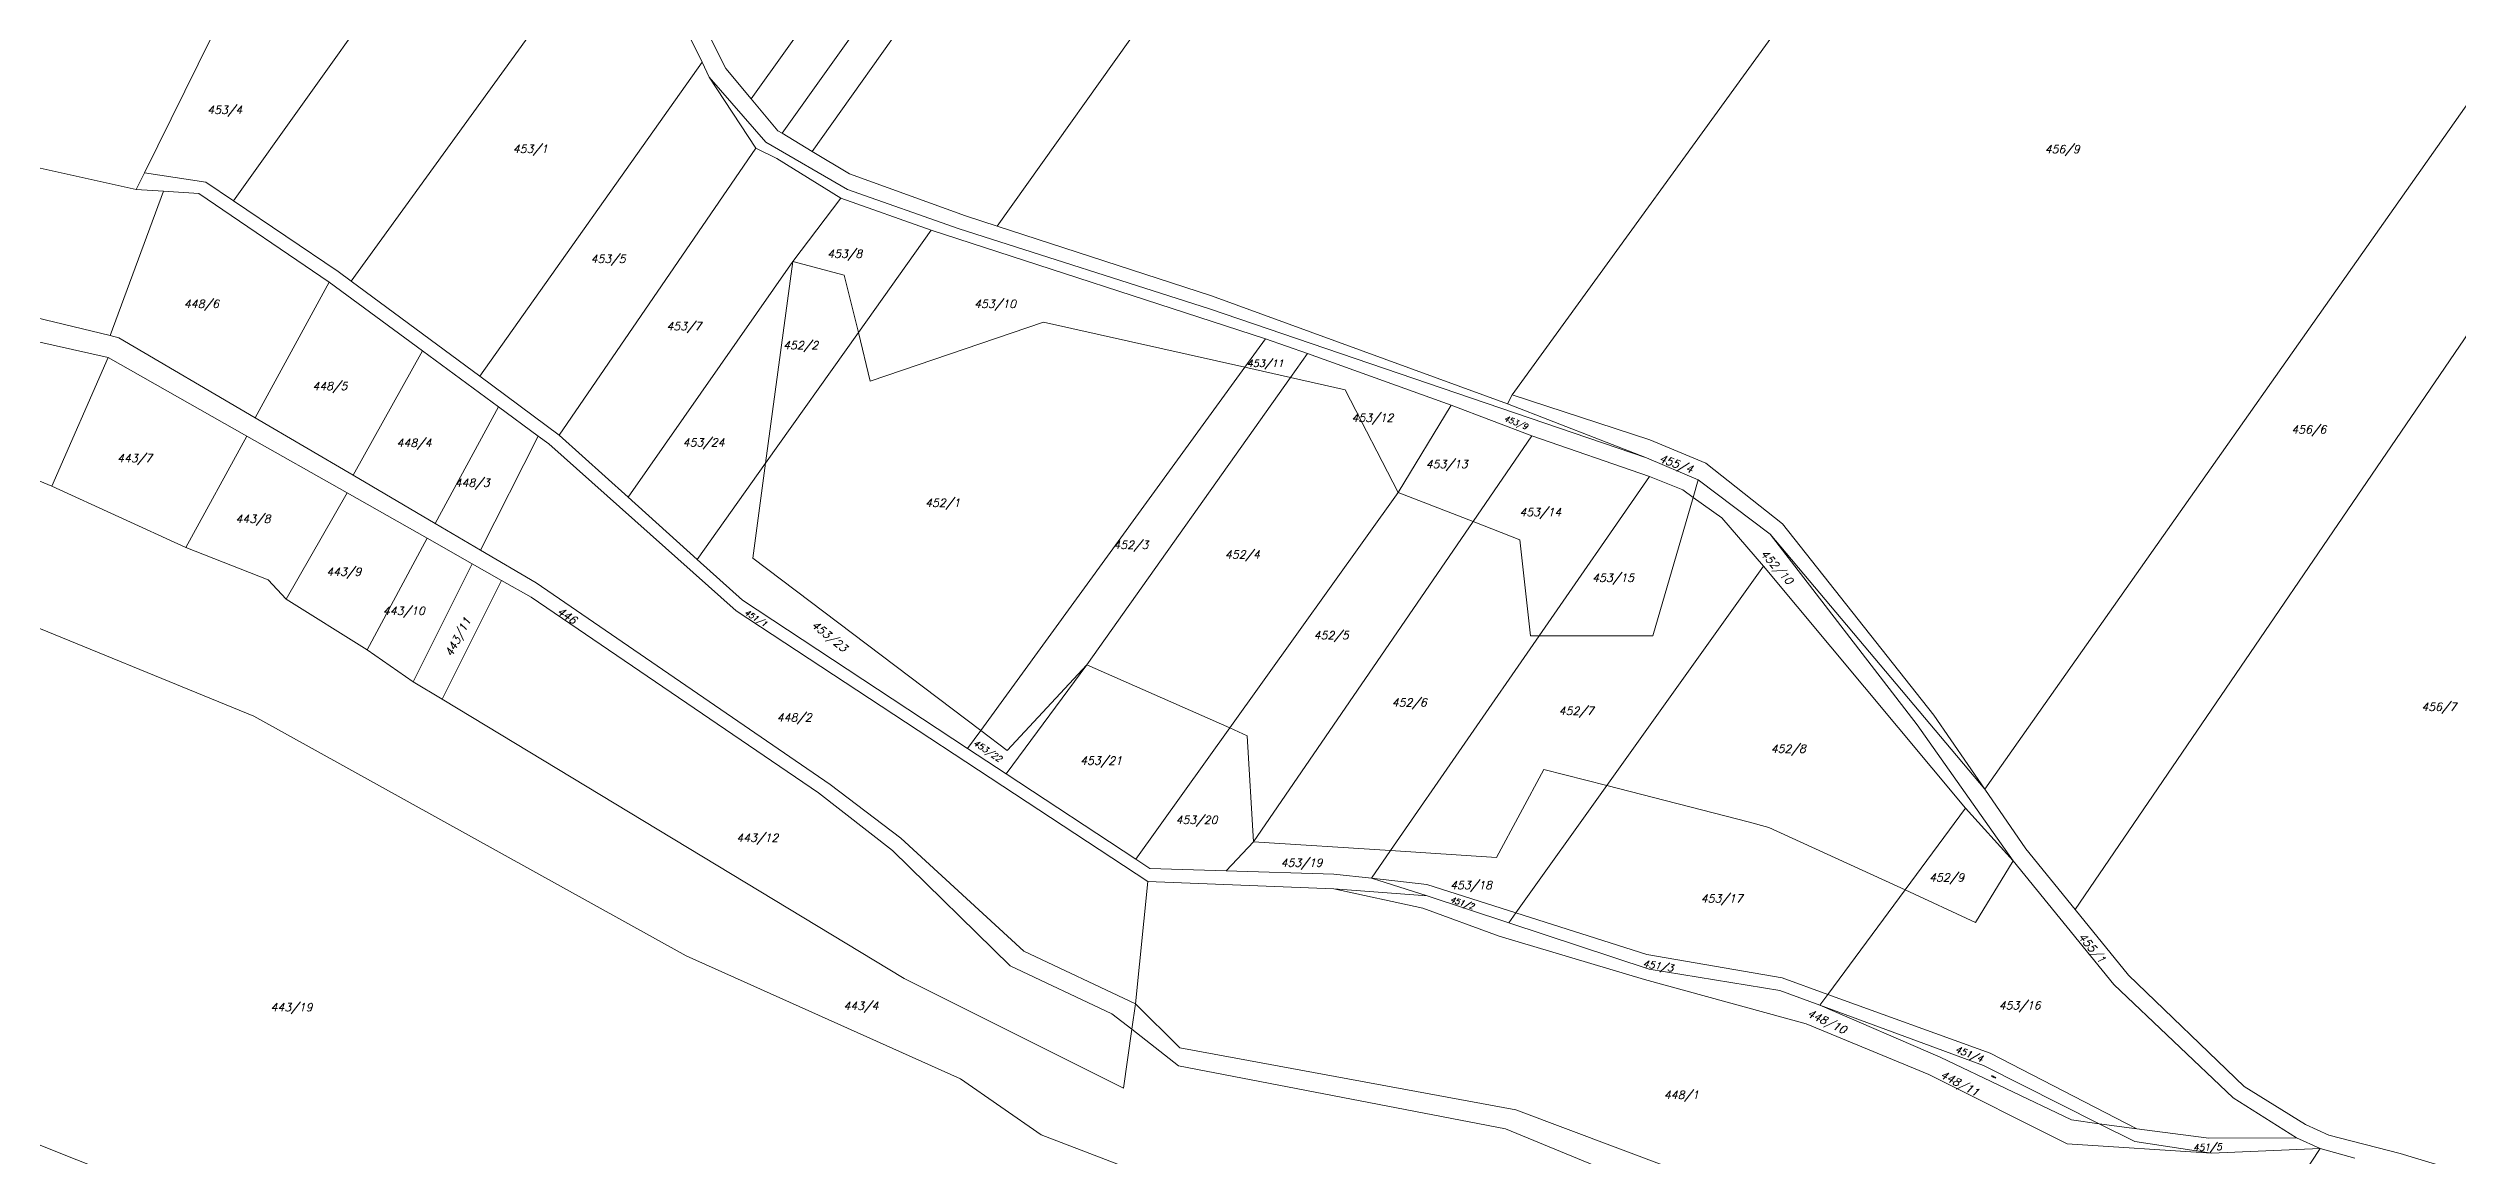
# Model space of a CAD drawing. Header units: millimetres. Extents: x -626414 to -622734, y -1174816 to -1171998.
# Drawn here: x -626152 to -625640, y -1172577 to -1172341 of the extents above; entities that cross this region are included whole.
import ezdxf
from ezdxf.enums import TextEntityAlignment as Align

# ---------------------------------------------------------------- set-up
doc = ezdxf.new("R2010")
doc.units = ezdxf.units.MM
doc.layers.add('Dobrinsko_hranice parcel', color=7, linetype='Continuous', lineweight=0)
doc.layers.add('Dobrinsko_parcelní čísla', color=7, linetype='Continuous', lineweight=0)
doc.styles.add('Style-ITALICS', font='ITALICS.shx')

msp = doc.modelspace()

# ---------------------------------------------------------------- linework, layer by layer
at = {"layer": 'Dobrinsko_hranice parcel', "color": 7, "linetype": 'Continuous', "lineweight": 13}
for p, q in [((-626002.72, -1172352.15), (-625846.53, -1172132.84)), ((-625996.17, -1172359.47), (-625837.76, -1172137.05)), ((-625830.99, -1172140.3), (-625989.8, -1172363.3)), ((-625795.84, -1172162.01), (-625950.46, -1172379.16)), ((-625841.08, -1172414.98), (-625705.39, -1172227.97)), ((-626029.31, -1172310.25), (-626087.74, -1172390.85)), ((-626025.72, -1172318.93), (-626013.17, -1172344.38)), ((-626022.11, -1172317.78), (-626008.09, -1172345.72)), ((-625613.41, -1172318.15), (-625740.64, -1172498.75)), ((-626112.7, -1172373.83), (-626081.37, -1172329.9)), ((-626131.61, -1172367.84), (-626117.38, -1172339.06)), ((-626013.17, -1172344.38), (-626060.41, -1172411.06)), ((-626013.17, -1172344.38), (-626011.62, -1172347.51)), ((-626011.62, -1172347.51), (-625999.64, -1172361.36)), ((-626001.76, -1172362.6), (-626011.62, -1172347.51)), ((-626008.09, -1172345.72), (-626002.72, -1172352.15)), ((-626002.72, -1172352.15), (-625997.07, -1172358.93)), ((-625721.48, -1172524.27), (-625603.91, -1172352)), ((-625997.07, -1172358.93), (-625996.17, -1172359.47)), ((-625996.17, -1172359.47), (-625989.8, -1172363.3)), ((-626176.16, -1172361.87), (-626133.39, -1172371.43)), ((-626001.76, -1172362.6), (-626043.5, -1172423.57)), ((-625997.31, -1172364.81), (-626001.76, -1172362.6)), ((-625999.64, -1172361.36), (-625982.28, -1172371.38)), ((-625983.69, -1172373.24), (-625997.31, -1172364.81)), ((-625989.8, -1172363.3), (-625981.87, -1172368.06)), ((-626133.39, -1172371.43), (-626131.61, -1172367.84)), ((-626131.61, -1172367.84), (-626118.57, -1172369.87)), ((-626118.57, -1172369.87), (-626112.7, -1172373.83)), ((-625981.87, -1172368.06), (-625957.19, -1172376.97)), ((-626127.56, -1172371.78), (-626138.92, -1172402.44)), ((-626133.39, -1172371.43), (-626127.56, -1172371.78)), ((-626127.56, -1172371.78), (-626120.05, -1172372.23)), ((-626120.05, -1172372.23), (-626092.39, -1172391.08)), ((-626112.7, -1172373.83), (-626090.5, -1172388.8)), ((-625983.69, -1172373.24), (-625993.9, -1172386.72)), ((-625983.69, -1172373.24), (-625964.5, -1172380.05)), ((-625982.28, -1172371.38), (-625958.56, -1172379.77)), ((-625964.5, -1172380.05), (-625979.96, -1172401.8)), ((-625964.5, -1172380.05), (-625893.43, -1172403.13)), ((-625958.56, -1172379.77), (-625905.38, -1172396.74)), ((-625957.19, -1172376.97), (-625950.46, -1172379.16)), ((-625950.46, -1172379.16), (-625904.93, -1172393.98)), ((-626090.5, -1172388.8), (-626087.74, -1172390.85)), ((-626087.74, -1172390.85), (-626060.41, -1172411.06)), ((-625993.9, -1172386.72), (-626028.88, -1172436.72)), ((-625999.67, -1172429.52), (-625993.9, -1172386.72)), ((-625993.9, -1172386.72), (-625982.97, -1172389.59)), ((-625982.97, -1172389.59), (-625979.96, -1172401.8)), ((-626183.42, -1172391.67), (-626138.92, -1172402.44)), ((-626092.39, -1172391.08), (-626108.1, -1172419.89)), ((-626092.39, -1172391.08), (-626072.56, -1172405.67)), ((-625904.93, -1172393.98), (-625842.07, -1172416.9)), ((-626184.19, -1172396.97), (-626139.33, -1172407.08)), ((-625977.42, -1172412.1), (-625940.63, -1172399.6)), ((-625940.63, -1172399.6), (-625897.82, -1172409.16)), ((-625905.38, -1172396.74), (-625812.55, -1172428.35)), ((-626138.92, -1172402.44), (-626137.08, -1172402.88)), ((-626137.08, -1172402.88), (-626108.1, -1172419.89)), ((-626072.56, -1172405.67), (-626087.29, -1172432.1)), ((-626072.56, -1172405.67), (-626056.39, -1172417.57)), ((-625979.96, -1172401.8), (-625999.67, -1172429.52)), ((-625979.96, -1172401.8), (-625977.42, -1172412.1)), ((-625893.43, -1172403.13), (-625897.82, -1172409.16)), ((-625893.43, -1172403.13), (-625884.54, -1172406.25)), ((-625884.54, -1172406.25), (-625888.14, -1172411.32)), ((-625884.54, -1172406.25), (-625854.03, -1172417.18)), ((-626139.33, -1172407.08), (-626151.33, -1172434.39)), ((-626139.33, -1172407.08), (-626109.89, -1172423.76)), ((-626060.41, -1172411.06), (-626043.5, -1172423.57)), ((-625897.82, -1172409.16), (-625953.96, -1172486.26)), ((-625888.14, -1172411.32), (-625931.41, -1172472.32)), ((-625897.82, -1172409.16), (-625888.14, -1172411.32)), ((-625888.14, -1172411.32), (-625876.55, -1172413.91)), ((-625876.55, -1172413.91), (-625865.27, -1172435.76)), ((-625842.07, -1172416.9), (-625841.08, -1172414.98)), ((-625841.08, -1172414.98), (-625811.85, -1172424.59)), ((-626151.33, -1172434.39), (-626188.12, -1172419.07)), ((-626108.1, -1172419.89), (-626087.29, -1172432.1)), ((-626056.39, -1172417.57), (-626069.84, -1172442.35)), ((-626056.39, -1172417.57), (-626047.98, -1172423.75)), ((-625854.03, -1172417.18), (-625865.27, -1172435.76)), ((-625854.03, -1172417.18), (-625836.86, -1172423.71)), ((-625842.07, -1172416.9), (-625812.55, -1172428.35)), ((-626109.89, -1172423.76), (-626122.81, -1172447.45)), ((-626109.89, -1172423.76), (-626088.59, -1172435.82)), ((-626047.98, -1172423.75), (-626060.26, -1172447.97)), ((-626047.98, -1172423.75), (-626045.74, -1172425.4)), ((-626045.74, -1172425.4), (-626005.91, -1172460.86)), ((-626028.88, -1172436.72), (-626043.5, -1172423.57)), ((-625836.86, -1172423.71), (-625849.37, -1172441.94)), ((-625836.86, -1172423.71), (-625811.87, -1172432.36)), ((-625811.85, -1172424.59), (-625799.93, -1172429.54)), ((-625999.67, -1172429.52), (-626014.19, -1172449.94)), ((-626002.39, -1172449.66), (-625999.67, -1172429.52)), ((-625812.55, -1172428.35), (-625801.54, -1172433.06)), ((-625799.93, -1172429.54), (-625783.63, -1172442.4)), ((-626122.81, -1172447.45), (-626151.33, -1172434.39)), ((-626088.59, -1172435.82), (-626101.5, -1172458.37)), ((-626088.59, -1172435.82), (-626071.6, -1172445.44)), ((-626087.29, -1172432.1), (-626069.84, -1172442.35)), ((-626028.88, -1172436.72), (-626014.19, -1172449.94)), ((-625865.27, -1172435.76), (-625901.06, -1172485.74)), ((-625865.27, -1172435.76), (-625849.37, -1172441.94)), ((-625811.87, -1172432.36), (-625835.3, -1172466.19)), ((-625811.87, -1172432.36), (-625804.82, -1172435.2)), ((-625811.2, -1172466.22), (-625802.62, -1172436.78)), ((-625804.82, -1172435.2), (-625802.62, -1172436.78)), ((-625802.62, -1172436.78), (-625801.54, -1172433.06)), ((-625802.62, -1172436.78), (-625796.54, -1172441.16)), ((-625801.54, -1172433.06), (-625786.28, -1172444.6)), ((-625849.37, -1172441.94), (-625896.02, -1172509.9)), ((-625849.37, -1172441.94), (-625839.42, -1172445.8)), ((-625796.54, -1172441.16), (-625787.64, -1172451.38)), ((-626071.6, -1172445.44), (-626084.33, -1172469.16)), ((-626071.6, -1172445.44), (-626061.98, -1172450.9)), ((-626069.84, -1172442.35), (-626060.26, -1172447.97)), ((-625839.42, -1172445.8), (-625837.2, -1172466.19)), ((-625786.28, -1172444.6), (-625740.64, -1172498.75)), ((-625786.28, -1172444.6), (-625754.99, -1172485.12)), ((-625783.63, -1172442.4), (-625751.5, -1172483.01)), ((-626108.38, -1172483.22), (-626188.03, -1172450.65)), ((-626105.33, -1172454.26), (-626122.81, -1172447.45)), ((-626061.98, -1172450.9), (-626074.51, -1172475.97)), ((-626061.98, -1172450.9), (-626055.78, -1172454.4)), ((-626060.26, -1172447.97), (-626048.38, -1172454.94)), ((-626014.19, -1172449.94), (-626004.54, -1172458.62)), ((-625953.96, -1172486.26), (-626002.39, -1172449.66)), ((-625820.95, -1172497.99), (-625787.64, -1172451.38)), ((-625787.64, -1172451.38), (-625744.72, -1172502.75)), ((-626101.5, -1172458.37), (-626105.33, -1172454.26)), ((-626068.41, -1172479.66), (-626055.78, -1172454.4)), ((-626055.78, -1172454.4), (-626049.47, -1172457.98)), ((-626048.38, -1172454.94), (-625985.94, -1172497.79)), ((-626084.33, -1172469.16), (-626101.5, -1172458.37)), ((-626049.47, -1172457.98), (-625988.43, -1172499.5)), ((-626005.91, -1172460.86), (-625918.43, -1172518.36)), ((-626004.54, -1172458.62), (-625956.74, -1172490.08)), ((-625835.3, -1172466.19), (-625866.89, -1172511.79)), ((-625837.2, -1172466.19), (-625835.3, -1172466.19)), ((-625835.3, -1172466.19), (-625811.2, -1172466.22)), ((-626074.51, -1172475.97), (-626084.33, -1172469.16)), ((-625931.41, -1172472.32), (-625948.57, -1172495.46)), ((-625931.41, -1172472.32), (-625948.32, -1172490.53)), ((-625901.06, -1172485.74), (-625931.41, -1172472.32)), ((-626068.41, -1172479.66), (-626074.51, -1172475.97)), ((-625970.26, -1172538.97), (-626068.41, -1172479.66)), ((-625751.5, -1172483.01), (-625740.64, -1172498.75)), ((-626016.54, -1172534.16), (-626108.38, -1172483.22)), ((-625953.96, -1172486.26), (-625956.74, -1172490.08)), ((-625948.32, -1172490.53), (-625953.96, -1172486.26)), ((-625901.06, -1172485.74), (-625921.01, -1172513.6)), ((-625897.33, -1172487.39), (-625901.06, -1172485.74)), ((-625896.02, -1172509.9), (-625897.33, -1172487.39)), ((-625754.99, -1172485.12), (-625734.6, -1172514)), ((-625956.74, -1172490.08), (-625948.57, -1172495.46)), ((-625985.94, -1172497.79), (-625970.95, -1172509.12)), ((-625948.57, -1172495.46), (-625921.01, -1172513.6)), ((-625834.35, -1172494.54), (-625844.37, -1172513.25)), ((-625840.26, -1172525.02), (-625820.95, -1172497.99)), ((-625820.95, -1172497.99), (-625834.35, -1172494.54)), ((-625790.94, -1172505.71), (-625820.95, -1172497.99)), ((-625988.43, -1172499.5), (-625972.68, -1172511.76)), ((-625744.72, -1172502.75), (-625757.6, -1172520.15)), ((-625744.72, -1172502.75), (-625734.6, -1172514)), ((-625740.64, -1172498.75), (-625731.91, -1172511.4)), ((-625786.51, -1172506.9), (-625790.94, -1172505.71)), ((-625757.6, -1172520.15), (-625786.51, -1172506.9)), ((-625972.68, -1172511.76), (-625947.72, -1172536.29)), ((-625970.95, -1172509.12), (-625944.83, -1172533.13)), ((-625921.01, -1172513.6), (-625918.03, -1172515.56)), ((-625896.02, -1172509.9), (-625901.8, -1172516.07)), ((-625866.89, -1172511.79), (-625896.02, -1172509.9)), ((-625866.89, -1172511.79), (-625870.97, -1172517.68)), ((-625844.37, -1172513.25), (-625866.89, -1172511.79)), ((-625731.91, -1172511.4), (-625721.48, -1172524.27)), ((-625918.43, -1172518.36), (-625921.11, -1172544.33)), ((-625918.43, -1172518.36), (-625878.95, -1172519.91)), ((-625918.03, -1172515.56), (-625901.8, -1172516.07)), ((-625901.8, -1172516.07), (-625878.94, -1172516.79)), ((-625878.94, -1172516.79), (-625870.97, -1172517.68)), ((-625870.97, -1172517.68), (-625859.16, -1172519.01)), ((-625870.97, -1172517.68), (-625859.13, -1172521.41)), ((-625734.6, -1172514), (-625742.6, -1172527.03)), ((-625734.6, -1172514), (-625713.23, -1172540.24)), ((-625860.04, -1172524), (-625878.95, -1172519.91)), ((-625878.95, -1172519.91), (-625859.13, -1172521.41)), ((-625843.79, -1172529.96), (-625860.04, -1172524)), ((-625859.16, -1172519.01), (-625840.26, -1172525.02)), ((-625859.13, -1172521.41), (-625841.78, -1172527.14)), ((-625757.6, -1172520.15), (-625774.02, -1172542.32)), ((-625742.6, -1172527.03), (-625757.6, -1172520.15)), ((-625841.78, -1172527.14), (-625840.26, -1172525.02)), ((-625841.78, -1172527.14), (-625811.95, -1172537)), ((-625840.26, -1172525.02), (-625812.47, -1172533.87)), ((-625721.48, -1172524.27), (-625710.15, -1172538.26)), ((-625958.28, -1172560.27), (-626016.54, -1172534.16)), ((-625944.83, -1172533.13), (-625921.11, -1172544.33)), ((-625812.97, -1172539.19), (-625843.79, -1172529.96)), ((-625812.47, -1172533.87), (-625783.72, -1172538.8)), ((-625923.65, -1172562.25), (-625970.26, -1172538.97)), ((-625947.72, -1172536.29), (-625926.12, -1172546.44)), ((-625778.63, -1172548.55), (-625812.97, -1172539.19)), ((-625811.95, -1172537), (-625784.21, -1172541.52)), ((-625783.72, -1172538.8), (-625774.02, -1172542.32)), ((-625710.15, -1172538.26), (-625685.52, -1172561.86)), ((-625921.11, -1172544.33), (-625921.88, -1172549.75)), ((-625921.11, -1172544.33), (-625911.64, -1172553.65)), ((-625784.21, -1172541.52), (-625775.73, -1172544.64)), ((-625774.02, -1172542.32), (-625775.73, -1172544.64)), ((-625774.02, -1172542.32), (-625739.54, -1172554.84)), ((-625713.23, -1172540.24), (-625687.91, -1172564.27)), ((-626225.36, -1172545.94), (-626107.93, -1172592.58)), ((-625926.12, -1172546.44), (-625921.88, -1172549.75)), ((-625752.57, -1172559.34), (-625778.63, -1172548.55)), ((-625775.73, -1172544.64), (-625740.96, -1172557.41)), ((-625775.73, -1172544.64), (-625750.11, -1172555.65)), ((-625921.88, -1172549.75), (-625923.65, -1172562.25)), ((-625921.88, -1172549.75), (-625911.97, -1172557.49)), ((-625911.64, -1172553.65), (-625840.27, -1172566.82)), ((-625911.97, -1172557.49), (-625842.48, -1172570.9)), ((-625723.13, -1172574.1), (-625752.57, -1172559.34)), ((-625750.11, -1172555.65), (-625722.21, -1172568.99)), ((-625740.96, -1172557.41), (-625716.37, -1172569.79)), ((-625739.54, -1172554.84), (-625708.38, -1172570.88)), ((-625941.11, -1172572.19), (-625958.28, -1172560.27)), ((-625687.91, -1172564.27), (-625674.45, -1172572.8)), ((-625685.52, -1172561.86), (-625672.54, -1172569.99)), ((-625840.27, -1172566.82), (-625737.42, -1172605.47)), ((-625722.21, -1172568.99), (-625716.37, -1172569.79)), ((-625716.37, -1172569.79), (-625708.38, -1172570.88)), ((-625716.37, -1172569.79), (-625708.8, -1172573.6)), ((-625672.54, -1172569.99), (-625667.57, -1172572.2)), ((-625912.9, -1172582.98), (-625941.11, -1172572.19)), ((-625842.48, -1172570.9), (-625785.07, -1172594.48)), ((-625692.49, -1172576.03), (-625723.13, -1172574.1)), ((-625708.8, -1172573.6), (-625692.49, -1172576.03)), ((-625708.38, -1172570.88), (-625693.07, -1172572.83)), ((-625669.39, -1172575.05), (-625698.82, -1172619.46)), ((-625693.07, -1172572.83), (-625674.45, -1172572.8)), ((-625692.49, -1172576.03), (-625669.39, -1172575.05)), ((-625674.45, -1172572.8), (-625669.39, -1172575.05)), ((-625669.39, -1172575.05), (-625662.05, -1172577.09)), ((-625667.57, -1172572.2), (-625652.41, -1172576.12)), ((-625652.41, -1172576.12), (-625641.86, -1172579.3))]:
    msp.add_line(p, q, dxfattribs=at)

# ---------------------------------------------------------------- texts
at = {"layer": 'Dobrinsko_parcelní čísla', "color": 7, "linetype": 'Continuous', "lineweight": 0, "style": 'Style-ITALICS'}
for s, height, p in [('453/4', 1.7, (-626114.57, -1172355.365)), ('453/1', 1.7, (-626049.66, -1172363.635)), ('456/9', 1.7, (-625724.2, -1172363.675)), ('453/5', 1.7, (-626033.13, -1172386.995)), ('453/8', 1.7, (-625982.86, -1172385.895)), ('448/6', 1.7, (-626119.53, -1172396.545)), ('453/10', 1.7, (-625950.92, -1172396.545)), ('453/7', 1.7, (-626017.01, -1172401.285)), ('452/2', 1.7, (-625992.22, -1172405.335)), ('453/11', 1.5, (-625893.53, -1172409.045)), ('448/5', 1.7, (-626092.23, -1172413.985)), ('453/12', 1.7, (-625870.75, -1172420.735)), ('456/6', 1.7, (-625671.83, -1172423.225)), ('448/4', 1.7, (-626074.35, -1172426.065)), ('453/24', 1.7, (-626012.83, -1172425.955)), ('443/7', 1.7, (-626133.72, -1172429.335)), ('453/13', 1.7, (-625854.97, -1172430.555)), ('448/3', 1.7, (-626062, -1172434.525)), ('452/1', 1.7, (-625962.06, -1172438.795)), ('443/8', 1.7, (-626108.56, -1172442.185)), ('453/14', 1.7, (-625835.08, -1172440.755)), ('452/3', 1.7, (-625922.07, -1172447.725)), ('443/9', 1.7, (-626089.27, -1172453.415)), ('452/4', 1.7, (-625898.37, -1172449.775)), ('453/15', 1.7, (-625819.62, -1172454.705)), ('443/10', 1.7, (-626076.52, -1172461.735)), ('452/5', 1.7, (-625879.51, -1172466.925)), ('448/2', 1.7, (-625993.58, -1172484.365)), ('452/6', 1.7, (-625862.93, -1172481.205)), ('452/7', 1.7, (-625827.46, -1172482.985)), ('456/7', 1.7, (-625644.18, -1172482.105)), ('453/21', 1.7, (-625928.4, -1172493.545)), ('452/8', 1.7, (-625782.4, -1172491.005)), ('443/12', 1.7, (-626001.43, -1172509.925)), ('453/20', 1.7, (-625908.12, -1172506.135)), ('453/19', 1.7, (-625885.8, -1172515.215)), ('453/18', 1.7, (-625849.8, -1172519.985)), ('452/9', 1.7, (-625748.76, -1172518.355)), ('453/17', 1.7, (-625796.55, -1172522.815)), ('443/19', 1.7, (-626100.39, -1172545.925)), ('443/4', 1.7, (-625979.41, -1172545.635)), ('453/16', 1.7, (-625733.24, -1172545.505)), ('448/1', 1.7, (-625805.11, -1172564.535))]:
    msp.add_text(s, height=height, dxfattribs=at).set_placement(p, align=Align.CENTER)
for s, height, rotation, p in [('453/9', 1.2, 338, (-625840.492, -1172421.408)), ('455/4', 1.7, 340, (-625806.545, -1172430.429)), ('452/10', 1.7, 312, (-625785.455, -1172452.134)), ('443/11', 1.7, 62, (-626064.284, -1172466.869)), ('446', 1.7, 326, (-626042.327, -1172462.572)), ('451/1', 1.2, 328, (-626002.068, -1172462.914)), ('453/23', 1.7, 321, (-625986.627, -1172466.93)), ('453/22', 1.3, 326, (-625952.851, -1172491.129)), ('451/2', 1.2, 342, (-625851.882, -1172523.465)), ('455/1', 1.7, 310, (-625718.525, -1172532.993)), ('451/3', 1.5, 351, (-625810.178, -1172537)), ('448/10', 1.7, 334, (-625774.576, -1172548.821)), ('451/4', 1.4, 339, (-625744.245, -1172555.626)), ('448/11', 1.7, 332, (-625746.379, -1172561.965)), ('448/11', 0.2, 332, (-625738.833, -1172559.934)), ('451/5', 1.4, 2, (-625693.337, -1172575.479))]:
    msp.add_text(s, height=height, rotation=rotation, dxfattribs=at).set_placement(p, align=Align.CENTER)

doc.saveas('drawing.dxf')
